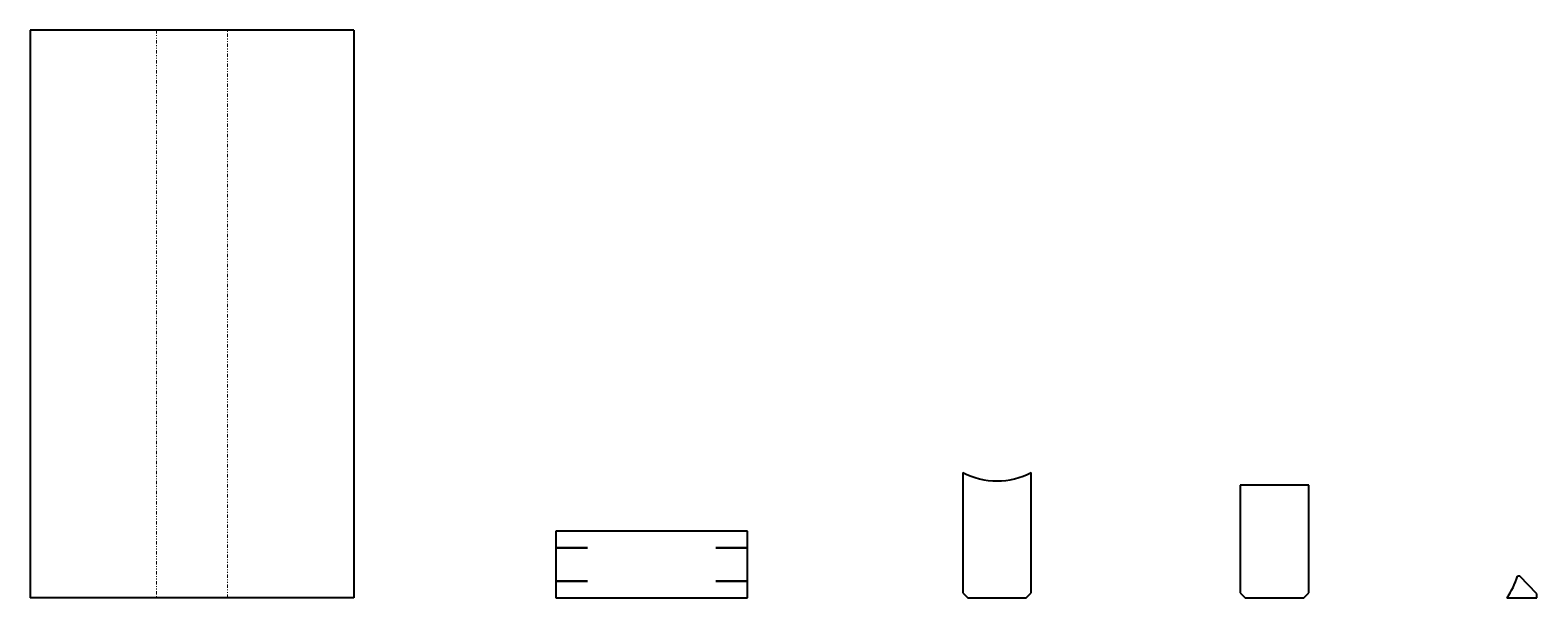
# Model space of a CAD drawing. Header units: millimetres. Extents: x 0 to 1806, y 0 to 680.
import ezdxf

# ---------------------------------------------------------------- set-up
doc = ezdxf.new("R2010")
doc.units = ezdxf.units.MM
doc.linetypes.add('K5LT_BASIC', pattern=[0])
doc.linetypes.add('K5LT_CHAIN_LINE_WITH_2_POINTS', pattern=[12, 4, -2, 1, -2, 1, -2])

msp = doc.modelspace()

# ---------------------------------------------------------------- linework, layer by layer
at = {"color": 7, "linetype": 'K5LT_BASIC', "lineweight": 40, "true_color": 0xffffff}
for p, q in [((148, 680), (0, 680)), ((0, 680), (0, 0)), ((155.1, 680), (148, 680)), ((233.1, 680), (155.1, 680)), ((240.1, 680), (233.1, 680)), ((388.1, 680), (240.1, 680)), ((388.1, 680), (388.1, 0)), ((1118, 150.1), (1118, 6)), ((1200, 6), (1200, 150.1)), ((1532.5, 135), (1450.5, 135)), ((1450.5, 135), (1450.5, 6)), ((1532.5, 6), (1532.5, 135)), ((860, 80), (630, 80)), ((630, 80), (630, 60)), ((860, 60), (860, 80)), ((630, 60), (630, 20)), ((630, 60), (668, 60)), ((668, 60), (630, 60)), ((668, 60), (668, 60)), ((822, 60), (822, 60)), ((860, 60), (822, 60)), ((822, 60), (860, 60)), ((860, 20), (860, 60)), ((630, 20), (630, 0)), ((668, 20), (630, 20)), ((630, 20), (668, 20)), ((668, 20), (668, 20)), ((822, 20), (860, 20)), ((822, 20), (822, 20)), ((860, 20), (822, 20)), ((860, 0), (860, 20)), ((1785.6, 26), (1782.6, 26)), ((1806, 5), (1785.6, 26)), ((148, 0), (0, 0)), ((155.1, 0), (148, 0)), ((233.1, 0), (155.1, 0)), ((240.1, 0), (233.1, 0)), ((388.1, 0), (240.1, 0)), ((630, 0), (860, 0)), ((1118, 6), (1124, 0)), ((1124, 0), (1194, 0)), ((1194, 0), (1200, 6)), ((1450.5, 6), (1456.5, 0)), ((1456.5, 0), (1526.5, 0)), ((1526.5, 0), (1532.5, 6)), ((1806, 0), (1806, 5)), ((1770, 0), (1806, 0))]:
    msp.add_line(p, q, dxfattribs=at)
at = {"color": 7, "linetype": 'K5LT_CHAIN_LINE_WITH_2_POINTS', "lineweight": 18, "true_color": 0xffffff}
for p, q in [((151.5, 680), (151.5, 0)), ((236.6, 0), (236.6, 680))]:
    msp.add_line(p, q, dxfattribs=at)
at = {"color": 7, "linetype": 'K5LT_BASIC', "lineweight": 40, "true_color": 0xffffff}
for centre, radius, start, end in [((1159, 228), 88, 242.2309, 297.7691), ((1701.8, 49), 84, 324.3147, 344.1089)]:
    msp.add_arc(centre, radius, start, end, dxfattribs=at)

doc.saveas('drawing.dxf')
